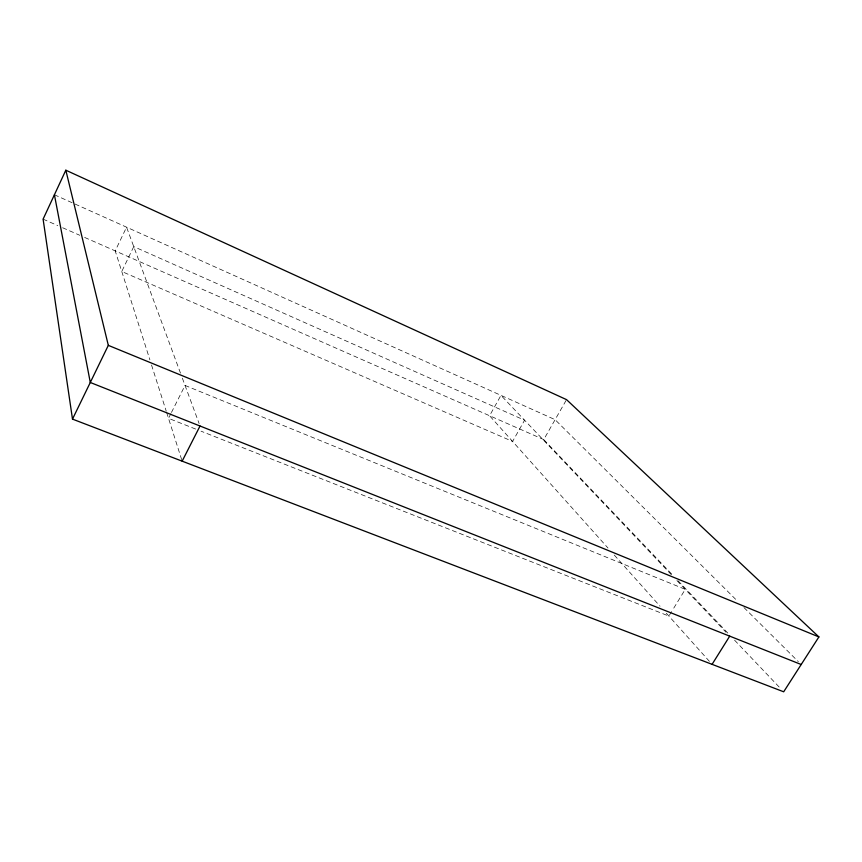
<?xml version="1.0" encoding="UTF-8"?>
<svg xmlns="http://www.w3.org/2000/svg" width="862" height="862" viewBox="0 0 862 862"><rect width="100%" height="100%" fill="white"/><g stroke="black" fill="none" stroke-linecap="round" stroke-linejoin="round"><path stroke-width="0.65" stroke-dasharray="4.31 3.23" d="M170.881 413.631L168.51 418.329L196.04 429.211M171.463 412.456L185.039 385.443L685.258 589.349L672.295 610.511M671.584 573.963L543.739 439.577L566.539 399.634M671.617 611.632L668.89 616.082L201.04 431.183M43.1 219.142L57.765 225.596M62.657 227.751L79.767 235.283M84.648 237.438L543.739 439.577M54.414 194.769L555.106 419.675L737.29 600.922M743.971 607.57L798.341 661.66M678.071 580.783L728.099 633.365M734.586 640.186L780.907 688.878M671.369 574.728L500.973 395.356L489.584 415.732L608.012 548.06M676.929 580.579L726.009 632.245M614.294 555.074L660.044 606.202M666.326 613.216L709.437 661.391M180.503 373.16L126.563 227.18L115.206 250.885L149.902 359.863M182.367 378.192L199.122 423.554M151.529 364.992L166.226 411.152M166.635 412.435L181.753 459.899M133.75 246.618L121.757 271.487L512.588 441.441L524.592 420.225L133.75 246.618"/><path stroke-width="1.29" d="M65.824 170.202L43.1 219.142L72.494 419.115L783.687 691.798L818.9 636.932L566.539 399.634L65.824 170.202L108.321 345.36L72.494 419.115M182.151 461.159L200.027 426.011M712.077 664.343L729.715 636.145M801.207 664.505L90.294 382.48L54.414 194.769M108.321 345.36L818.9 636.932"/></g></svg>
